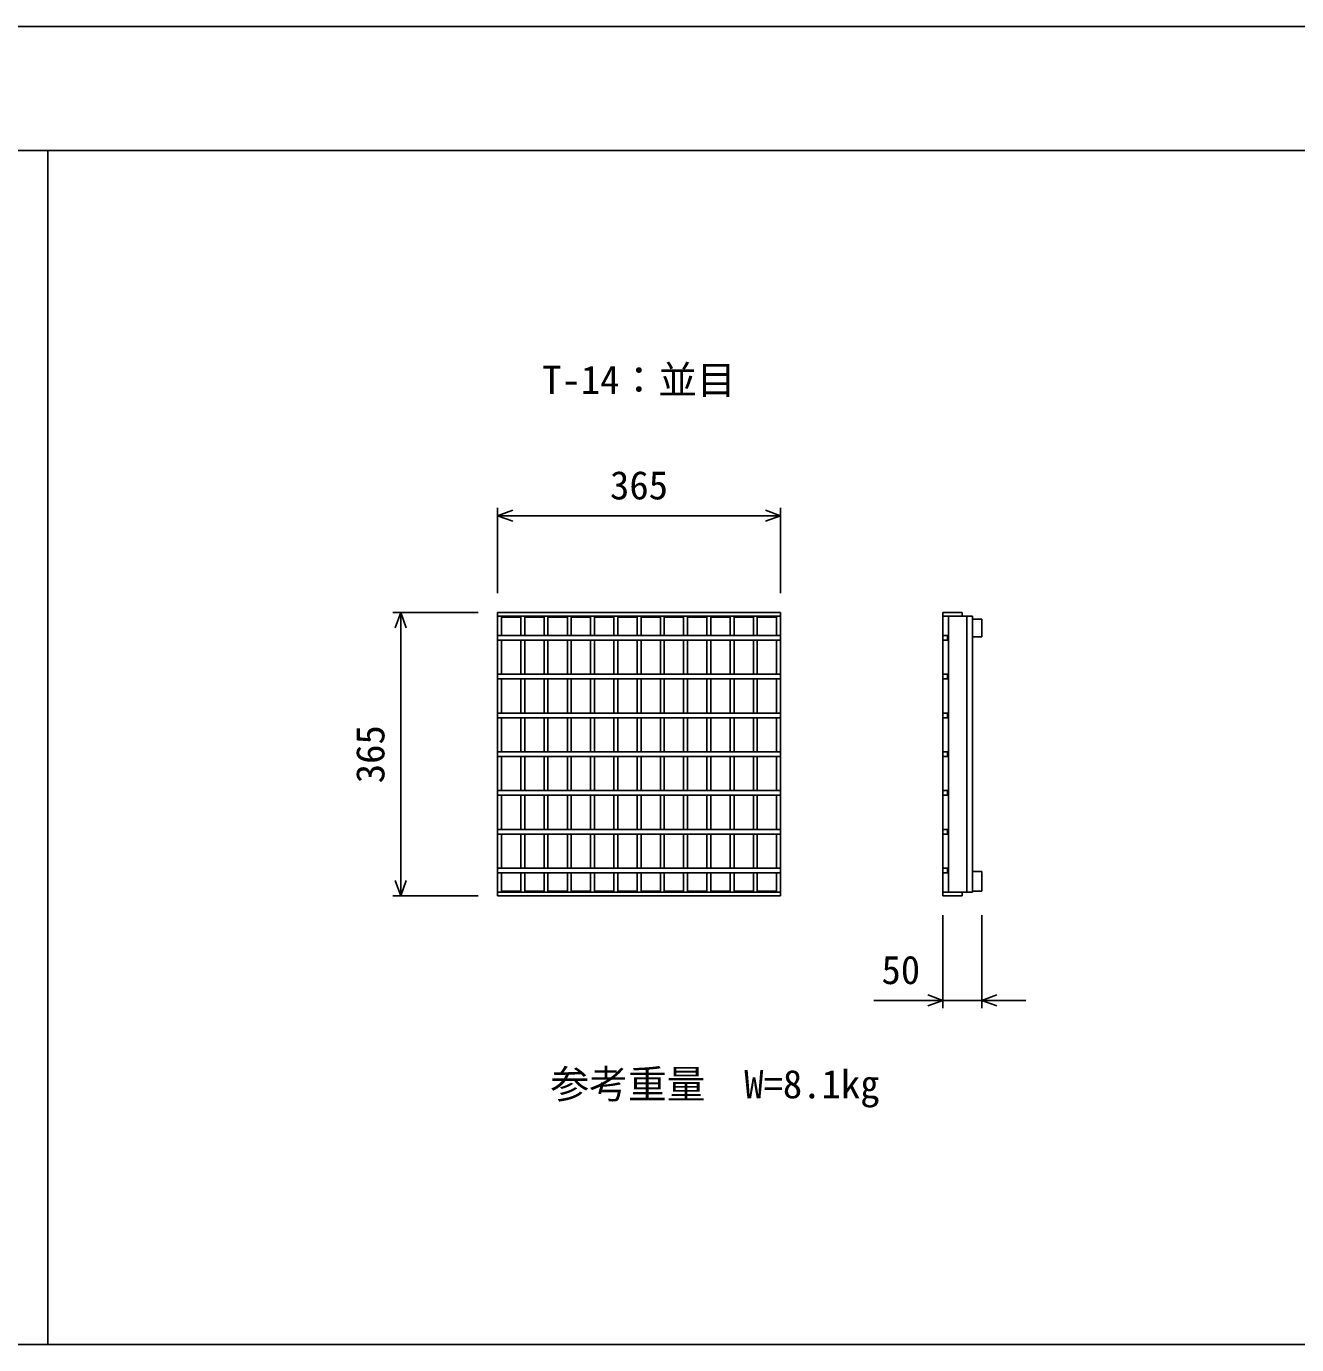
# Model space of a CAD drawing. Units: millimetres, scale not verified. Extents: x 15 to 25215, y 0 to 17820.
# Drawn here: x 11206 to 12845, y 11587 to 13287 of the extents above; entities that cross this region are included whole.
import ezdxf
from ezdxf.enums import TextEntityAlignment as Align

# ---------------------------------------------------------------- set-up
doc = ezdxf.new("R2010")
doc.units = ezdxf.units.MM
doc.header["$LTSCALE"] = 30
for name, color, linetype, lineweight in [('DIM', 7, 'Continuous', 25), ('HATCH', 6, 'Continuous', 25), ('TXT', 7, 'Continuous', 25)]:
    doc.layers.add(name, color=color, linetype=linetype, lineweight=lineweight)
doc.styles.add('ＭＳ ゴシック', font='')
doc.styles.get('ＭＳ ゴシック').set_extended_font_data('MS Gothic')

msp = doc.modelspace()

# ---------------------------------------------------------------- linework, layer by layer
at = {"layer": 'DIM'}
for p, q in [((7983.48, 13286.57), (14483.48, 13286.57)), ((7983.48, 13126.57), (14483.48, 13126.57)), ((11233.48, 13126.57), (11233.48, 11586.57)), ((11813.92, 12665.53), (11813.92, 12555.53)), ((12178.92, 12665.53), (12178.92, 12555.53)), ((11833.37, 12662.61), (11813.92, 12655.53)), ((11813.92, 12655.53), (12178.92, 12655.53)), ((11813.92, 12655.53), (11833.37, 12648.45)), ((12159.46, 12662.61), (12178.92, 12655.53)), ((12178.92, 12655.53), (12159.46, 12648.45)), ((11678.92, 12530.53), (11788.92, 12530.53)), ((11681.83, 12511.07), (11688.92, 12530.53)), ((11688.92, 12165.53), (11688.92, 12530.53)), ((11688.92, 12530.53), (11696, 12511.07)), ((11681.83, 12184.99), (11688.92, 12165.53)), ((11688.92, 12165.53), (11696, 12184.99)), ((11678.92, 12165.53), (11788.92, 12165.53)), ((12388.44, 12020.53), (12388.44, 12140.53)), ((12438.44, 12020.53), (12438.44, 12140.53)), ((12388.44, 12030.53), (12368.98, 12037.61)), ((12438.44, 12030.53), (12457.89, 12037.61)), ((12299.28, 12030.53), (12388.44, 12030.53)), ((12368.98, 12023.45), (12388.44, 12030.53)), ((12438.44, 12030.53), (12388.44, 12030.53)), ((12438.44, 12030.53), (12495.5, 12030.53)), ((12457.89, 12023.45), (12438.44, 12030.53)), ((7983.48, 11586.57), (14483.48, 11586.57))]:
    msp.add_line(p, q, dxfattribs=at)
at = {"layer": 'HATCH'}
for p, q in [((11813.92, 12530.53), (11813.92, 12165.53)), ((12178.92, 12530.53), (11813.92, 12530.53)), ((12178.92, 12530.53), (12178.92, 12165.53)), ((12388.44, 12530.53), (12388.44, 12165.53)), ((12388.44, 12530.53), (12413.44, 12530.53)), ((12413.44, 12530.53), (12413.44, 12526.03)), ((12178.92, 12526.03), (11813.92, 12526.03)), ((11818.92, 12526.03), (11818.92, 12501.03)), ((11843.92, 12524.53), (11818.92, 12524.53)), ((11843.92, 12526.03), (11843.92, 12501.03)), ((11848.92, 12526.03), (11848.92, 12501.03)), ((11873.92, 12524.53), (11848.92, 12524.53)), ((11873.92, 12526.03), (11873.92, 12501.03)), ((11878.92, 12526.03), (11878.92, 12501.03)), ((11903.92, 12524.53), (11878.92, 12524.53)), ((11903.92, 12526.03), (11903.92, 12501.03)), ((11908.92, 12526.03), (11908.92, 12501.03)), ((11933.92, 12524.53), (11908.92, 12524.53)), ((11933.92, 12526.03), (11933.92, 12501.03)), ((11938.92, 12526.03), (11938.92, 12501.03)), ((11963.92, 12524.53), (11938.92, 12524.53)), ((11963.92, 12526.03), (11963.92, 12501.03)), ((11968.92, 12526.03), (11968.92, 12501.03)), ((11993.92, 12524.53), (11968.92, 12524.53)), ((11993.92, 12526.03), (11993.92, 12501.03)), ((11998.92, 12526.03), (11998.92, 12501.03)), ((12023.92, 12524.53), (11998.92, 12524.53)), ((12023.92, 12526.03), (12023.92, 12501.03)), ((12028.92, 12526.03), (12028.92, 12501.03)), ((12053.92, 12524.53), (12028.92, 12524.53)), ((12053.92, 12526.03), (12053.92, 12501.03)), ((12058.92, 12526.03), (12058.92, 12501.03)), ((12083.92, 12524.53), (12058.92, 12524.53)), ((12083.92, 12526.03), (12083.92, 12501.03)), ((12088.92, 12526.03), (12088.92, 12501.03)), ((12113.92, 12524.53), (12088.92, 12524.53)), ((12113.92, 12526.03), (12113.92, 12501.03)), ((12118.92, 12526.03), (12118.92, 12501.03)), ((12143.92, 12524.53), (12118.92, 12524.53)), ((12143.92, 12526.03), (12143.92, 12501.03)), ((12148.92, 12526.03), (12148.92, 12501.03)), ((12173.92, 12524.53), (12148.92, 12524.53)), ((12173.92, 12526.03), (12173.92, 12501.03)), ((12388.44, 12526.03), (12426.44, 12526.03)), ((12395.44, 12170.03), (12395.44, 12526.03)), ((12419.44, 12170.03), (12419.44, 12526.03)), ((12426.44, 12170.03), (12426.44, 12526.03)), ((12426.44, 12522.03), (12438.44, 12522.03)), ((12426.44, 12499.53), (12426.44, 12522.03)), ((12438.44, 12522.03), (12438.44, 12499.53)), ((12178.92, 12501.03), (11813.92, 12501.03)), ((11813.92, 12495.03), (12178.92, 12495.03)), ((11818.92, 12451.03), (11818.92, 12495.03)), ((11843.92, 12451.03), (11843.92, 12495.03)), ((11848.92, 12451.03), (11848.92, 12495.03)), ((11873.92, 12451.03), (11873.92, 12495.03)), ((11878.92, 12451.03), (11878.92, 12495.03)), ((11903.92, 12451.03), (11903.92, 12495.03)), ((11908.92, 12451.03), (11908.92, 12495.03)), ((11933.92, 12451.03), (11933.92, 12495.03)), ((11938.92, 12451.03), (11938.92, 12495.03)), ((11963.92, 12451.03), (11963.92, 12495.03)), ((11968.92, 12451.03), (11968.92, 12495.03)), ((11993.92, 12451.03), (11993.92, 12495.03)), ((11998.92, 12451.03), (11998.92, 12495.03)), ((12023.92, 12451.03), (12023.92, 12495.03)), ((12028.92, 12451.03), (12028.92, 12495.03)), ((12053.92, 12451.03), (12053.92, 12495.03)), ((12058.92, 12451.03), (12058.92, 12495.03)), ((12083.92, 12451.03), (12083.92, 12495.03)), ((12088.92, 12451.03), (12088.92, 12495.03)), ((12113.92, 12451.03), (12113.92, 12495.03)), ((12118.92, 12451.03), (12118.92, 12495.03)), ((12143.92, 12451.03), (12143.92, 12495.03)), ((12148.92, 12451.03), (12148.92, 12495.03)), ((12173.92, 12451.03), (12173.92, 12495.03)), ((12388.44, 12501.03), (12394.44, 12501.03)), ((12394.44, 12495.03), (12388.44, 12495.03)), ((12394.44, 12501.03), (12394.44, 12495.03)), ((12438.44, 12499.53), (12426.44, 12499.53)), ((12178.92, 12451.03), (11813.92, 12451.03)), ((11813.92, 12445.03), (12178.92, 12445.03)), ((11818.92, 12401.03), (11818.92, 12445.03)), ((11843.92, 12401.03), (11843.92, 12445.03)), ((11848.92, 12401.03), (11848.92, 12445.03)), ((11873.92, 12401.03), (11873.92, 12445.03)), ((11878.92, 12401.03), (11878.92, 12445.03)), ((11903.92, 12401.03), (11903.92, 12445.03)), ((11908.92, 12401.03), (11908.92, 12445.03)), ((11933.92, 12401.03), (11933.92, 12445.03)), ((11938.92, 12401.03), (11938.92, 12445.03)), ((11963.92, 12401.03), (11963.92, 12445.03)), ((11968.92, 12401.03), (11968.92, 12445.03)), ((11993.92, 12401.03), (11993.92, 12445.03)), ((11998.92, 12401.03), (11998.92, 12445.03)), ((12023.92, 12401.03), (12023.92, 12445.03)), ((12028.92, 12401.03), (12028.92, 12445.03)), ((12053.92, 12401.03), (12053.92, 12445.03)), ((12058.92, 12401.03), (12058.92, 12445.03)), ((12083.92, 12401.03), (12083.92, 12445.03)), ((12088.92, 12401.03), (12088.92, 12445.03)), ((12113.92, 12401.03), (12113.92, 12445.03)), ((12118.92, 12401.03), (12118.92, 12445.03)), ((12143.92, 12401.03), (12143.92, 12445.03)), ((12148.92, 12401.03), (12148.92, 12445.03)), ((12173.92, 12401.03), (12173.92, 12445.03)), ((12388.44, 12451.03), (12394.44, 12451.03)), ((12394.44, 12445.03), (12388.44, 12445.03)), ((12394.44, 12451.03), (12394.44, 12445.03)), ((12178.92, 12401.03), (11813.92, 12401.03)), ((11813.92, 12395.03), (12178.92, 12395.03)), ((11818.92, 12351.03), (11818.92, 12395.03)), ((11843.92, 12351.03), (11843.92, 12395.03)), ((11848.92, 12351.03), (11848.92, 12395.03)), ((11873.92, 12351.03), (11873.92, 12395.03)), ((11878.92, 12351.03), (11878.92, 12395.03)), ((11903.92, 12351.03), (11903.92, 12395.03)), ((11908.92, 12351.03), (11908.92, 12395.03)), ((11933.92, 12351.03), (11933.92, 12395.03)), ((11938.92, 12351.03), (11938.92, 12395.03)), ((11963.92, 12351.03), (11963.92, 12395.03)), ((11968.92, 12351.03), (11968.92, 12395.03)), ((11993.92, 12351.03), (11993.92, 12395.03)), ((11998.92, 12351.03), (11998.92, 12395.03)), ((12023.92, 12351.03), (12023.92, 12395.03)), ((12028.92, 12351.03), (12028.92, 12395.03)), ((12053.92, 12351.03), (12053.92, 12395.03)), ((12058.92, 12351.03), (12058.92, 12395.03)), ((12083.92, 12351.03), (12083.92, 12395.03)), ((12088.92, 12351.03), (12088.92, 12395.03)), ((12113.92, 12351.03), (12113.92, 12395.03)), ((12118.92, 12351.03), (12118.92, 12395.03)), ((12143.92, 12351.03), (12143.92, 12395.03)), ((12148.92, 12351.03), (12148.92, 12395.03)), ((12173.92, 12351.03), (12173.92, 12395.03)), ((12388.44, 12401.03), (12394.44, 12401.03)), ((12394.44, 12395.03), (12388.44, 12395.03)), ((12394.44, 12401.03), (12394.44, 12395.03)), ((12178.92, 12351.03), (11813.92, 12351.03)), ((11813.92, 12345.03), (12178.92, 12345.03)), ((11818.92, 12301.03), (11818.92, 12345.03)), ((11843.92, 12301.03), (11843.92, 12345.03)), ((11848.92, 12301.03), (11848.92, 12345.03)), ((11873.92, 12301.03), (11873.92, 12345.03)), ((11878.92, 12301.03), (11878.92, 12345.03)), ((11903.92, 12301.03), (11903.92, 12345.03)), ((11908.92, 12301.03), (11908.92, 12345.03)), ((11933.92, 12301.03), (11933.92, 12345.03)), ((11938.92, 12301.03), (11938.92, 12345.03)), ((11963.92, 12301.03), (11963.92, 12345.03)), ((11968.92, 12301.03), (11968.92, 12345.03)), ((11993.92, 12301.03), (11993.92, 12345.03)), ((11998.92, 12301.03), (11998.92, 12345.03)), ((12023.92, 12301.03), (12023.92, 12345.03)), ((12028.92, 12301.03), (12028.92, 12345.03)), ((12053.92, 12301.03), (12053.92, 12345.03)), ((12058.92, 12301.03), (12058.92, 12345.03)), ((12083.92, 12301.03), (12083.92, 12345.03)), ((12088.92, 12301.03), (12088.92, 12345.03)), ((12113.92, 12301.03), (12113.92, 12345.03)), ((12118.92, 12301.03), (12118.92, 12345.03)), ((12143.92, 12301.03), (12143.92, 12345.03)), ((12148.92, 12301.03), (12148.92, 12345.03)), ((12173.92, 12301.03), (12173.92, 12345.03)), ((12388.44, 12351.03), (12394.44, 12351.03)), ((12394.44, 12345.03), (12388.44, 12345.03)), ((12394.44, 12351.03), (12394.44, 12345.03)), ((12178.92, 12301.03), (11813.92, 12301.03)), ((11813.92, 12295.03), (12178.92, 12295.03)), ((11818.92, 12251.03), (11818.92, 12295.03)), ((11843.92, 12251.03), (11843.92, 12295.03)), ((11848.92, 12251.03), (11848.92, 12295.03)), ((11873.92, 12251.03), (11873.92, 12295.03)), ((11878.92, 12251.03), (11878.92, 12295.03)), ((11903.92, 12251.03), (11903.92, 12295.03)), ((11908.92, 12251.03), (11908.92, 12295.03)), ((11933.92, 12251.03), (11933.92, 12295.03)), ((11938.92, 12251.03), (11938.92, 12295.03)), ((11963.92, 12251.03), (11963.92, 12295.03)), ((11968.92, 12251.03), (11968.92, 12295.03)), ((11993.92, 12251.03), (11993.92, 12295.03)), ((11998.92, 12251.03), (11998.92, 12295.03)), ((12023.92, 12251.03), (12023.92, 12295.03)), ((12028.92, 12251.03), (12028.92, 12295.03)), ((12053.92, 12251.03), (12053.92, 12295.03)), ((12058.92, 12251.03), (12058.92, 12295.03)), ((12083.92, 12251.03), (12083.92, 12295.03)), ((12088.92, 12251.03), (12088.92, 12295.03)), ((12113.92, 12251.03), (12113.92, 12295.03)), ((12118.92, 12251.03), (12118.92, 12295.03)), ((12143.92, 12251.03), (12143.92, 12295.03)), ((12148.92, 12251.03), (12148.92, 12295.03)), ((12173.92, 12251.03), (12173.92, 12295.03)), ((12388.44, 12301.03), (12394.44, 12301.03)), ((12394.44, 12295.03), (12388.44, 12295.03)), ((12394.44, 12301.03), (12394.44, 12295.03)), ((12178.92, 12251.03), (11813.92, 12251.03)), ((11813.92, 12245.03), (12178.92, 12245.03)), ((11818.92, 12201.03), (11818.92, 12245.03)), ((11843.92, 12201.03), (11843.92, 12245.03)), ((11848.92, 12201.03), (11848.92, 12245.03)), ((11873.92, 12201.03), (11873.92, 12245.03)), ((11878.92, 12201.03), (11878.92, 12245.03)), ((11903.92, 12201.03), (11903.92, 12245.03)), ((11908.92, 12201.03), (11908.92, 12245.03)), ((11933.92, 12201.03), (11933.92, 12245.03)), ((11938.92, 12201.03), (11938.92, 12245.03)), ((11963.92, 12201.03), (11963.92, 12245.03)), ((11968.92, 12201.03), (11968.92, 12245.03)), ((11993.92, 12201.03), (11993.92, 12245.03)), ((11998.92, 12201.03), (11998.92, 12245.03)), ((12023.92, 12201.03), (12023.92, 12245.03)), ((12028.92, 12201.03), (12028.92, 12245.03)), ((12053.92, 12201.03), (12053.92, 12245.03)), ((12058.92, 12201.03), (12058.92, 12245.03)), ((12083.92, 12201.03), (12083.92, 12245.03)), ((12088.92, 12201.03), (12088.92, 12245.03)), ((12113.92, 12201.03), (12113.92, 12245.03)), ((12118.92, 12201.03), (12118.92, 12245.03)), ((12143.92, 12201.03), (12143.92, 12245.03)), ((12148.92, 12201.03), (12148.92, 12245.03)), ((12173.92, 12201.03), (12173.92, 12245.03)), ((12388.44, 12251.03), (12394.44, 12251.03)), ((12394.44, 12245.03), (12388.44, 12245.03)), ((12394.44, 12251.03), (12394.44, 12245.03)), ((12178.92, 12201.03), (11813.92, 12201.03)), ((11813.92, 12195.03), (12178.92, 12195.03)), ((11818.92, 12170.03), (11818.92, 12195.03)), ((11843.92, 12170.03), (11843.92, 12195.03)), ((11848.92, 12170.03), (11848.92, 12195.03)), ((11873.92, 12170.03), (11873.92, 12195.03)), ((11878.92, 12170.03), (11878.92, 12195.03)), ((11903.92, 12170.03), (11903.92, 12195.03)), ((11908.92, 12170.03), (11908.92, 12195.03)), ((11933.92, 12170.03), (11933.92, 12195.03)), ((11938.92, 12170.03), (11938.92, 12195.03)), ((11963.92, 12170.03), (11963.92, 12195.03)), ((11968.92, 12170.03), (11968.92, 12195.03)), ((11993.92, 12170.03), (11993.92, 12195.03)), ((11998.92, 12170.03), (11998.92, 12195.03)), ((12023.92, 12170.03), (12023.92, 12195.03)), ((12028.92, 12170.03), (12028.92, 12195.03)), ((12053.92, 12170.03), (12053.92, 12195.03)), ((12058.92, 12170.03), (12058.92, 12195.03)), ((12083.92, 12170.03), (12083.92, 12195.03)), ((12088.92, 12170.03), (12088.92, 12195.03)), ((12113.92, 12170.03), (12113.92, 12195.03)), ((12118.92, 12170.03), (12118.92, 12195.03)), ((12143.92, 12170.03), (12143.92, 12195.03)), ((12148.92, 12170.03), (12148.92, 12195.03)), ((12173.92, 12170.03), (12173.92, 12195.03)), ((12388.44, 12201.03), (12394.44, 12201.03)), ((12394.44, 12195.03), (12388.44, 12195.03)), ((12394.44, 12201.03), (12394.44, 12195.03)), ((12426.44, 12196.53), (12426.44, 12171.53)), ((12438.44, 12196.53), (12426.44, 12196.53)), ((12438.44, 12171.53), (12438.44, 12196.53)), ((12178.92, 12170.03), (11813.92, 12170.03)), ((12178.92, 12165.53), (11813.92, 12165.53)), ((11843.92, 12171.53), (11818.92, 12171.53)), ((11873.92, 12171.53), (11848.92, 12171.53)), ((11903.92, 12171.53), (11878.92, 12171.53)), ((11933.92, 12171.53), (11908.92, 12171.53)), ((11963.92, 12171.53), (11938.92, 12171.53)), ((11993.92, 12171.53), (11968.92, 12171.53)), ((12023.92, 12171.53), (11998.92, 12171.53)), ((12053.92, 12171.53), (12028.92, 12171.53)), ((12083.92, 12171.53), (12058.92, 12171.53)), ((12113.92, 12171.53), (12088.92, 12171.53)), ((12143.92, 12171.53), (12118.92, 12171.53)), ((12173.92, 12171.53), (12148.92, 12171.53)), ((12388.44, 12170.03), (12426.44, 12170.03)), ((12388.44, 12165.53), (12413.44, 12165.53)), ((12413.44, 12165.53), (12413.44, 12170.03)), ((12426.44, 12171.53), (12438.44, 12171.53))]:
    msp.add_line(p, q, dxfattribs=at)

# ---------------------------------------------------------------- texts
at = {"layer": 'DIM', "style": 'ＭＳ ゴシック'}
for s, p in [('365', (11958.92, 12665.53)), ('50', (12309.16, 12040.53)), ('参考重量\u3000W=8.1kg', (11882.05, 11893.22))]:
    msp.add_text(s, height=36.66, dxfattribs=at).set_placement(p, align=Align.BOTTOM_LEFT)
msp.add_text('365', height=36.66, rotation=90, dxfattribs=at).set_placement((11678.92, 12310.53), align=Align.BOTTOM_LEFT)
at = {"layer": 'TXT', "style": 'ＭＳ ゴシック'}
msp.add_text('T-14：並目', height=36.66, dxfattribs=at).set_placement((11871.42, 12801.39), align=Align.BOTTOM_LEFT)

doc.saveas('drawing.dxf')
